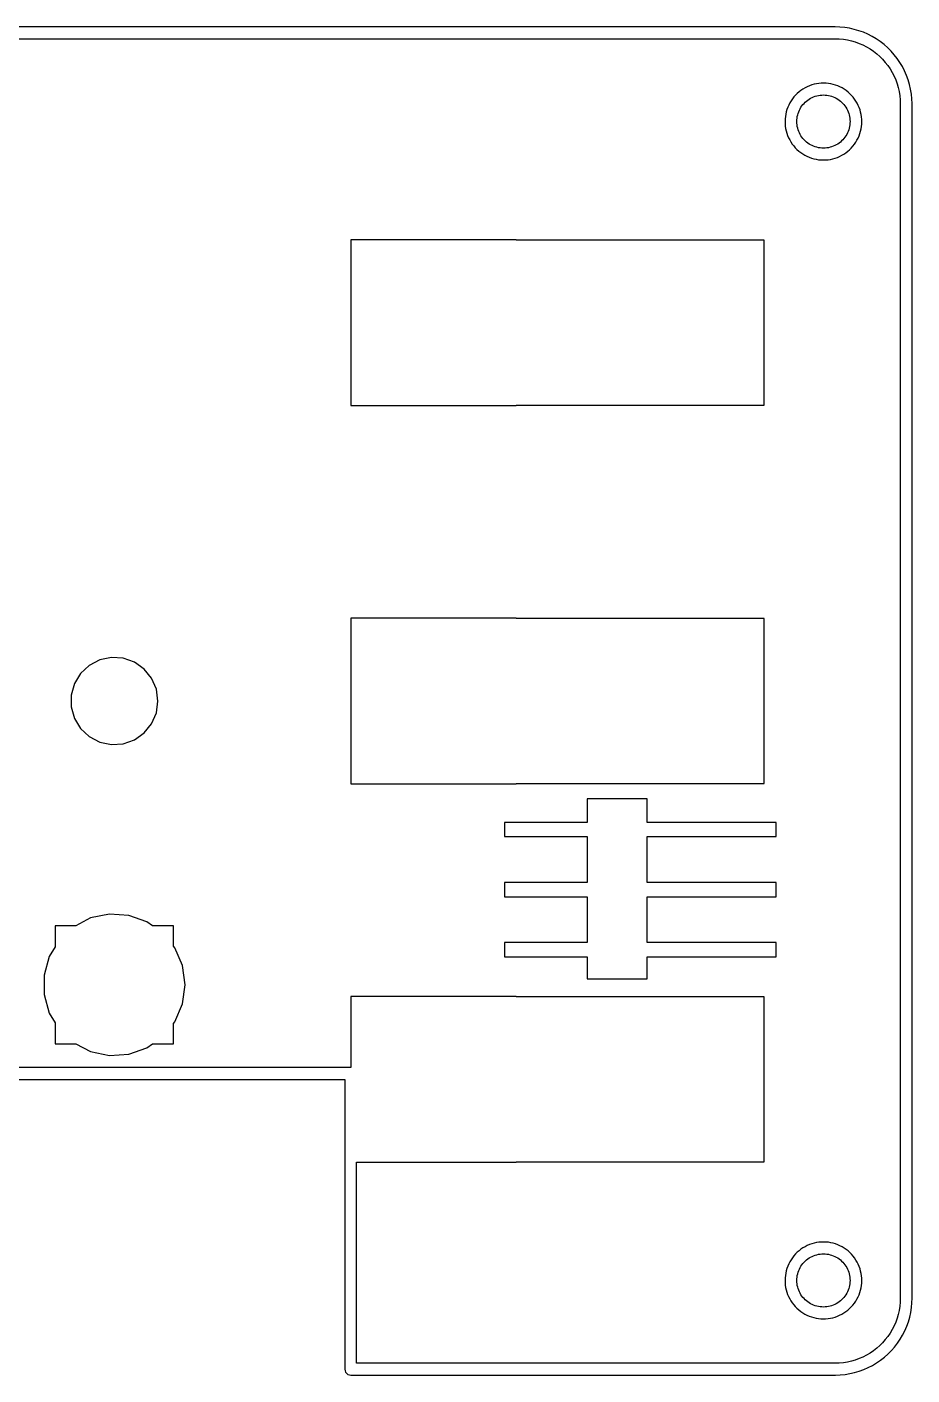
# Model space of a CAD drawing. Header units: metres. Extents: x -39.8 to 32.8, y -28.5 to 28.5.
# Drawn here: x -4.7 to 32.8, y -28.5 to 28.5 of the extents above; entities that cross this region are included whole.
import ezdxf

# ---------------------------------------------------------------- set-up
doc = ezdxf.new("R2010")
doc.units = ezdxf.units.M

msp = doc.modelspace()

# ---------------------------------------------------------------- linework, layer by layer
for p, q in [((29.5, 28.5), (-29.5079, 28.4999)), ((29.6962, 28.494), (29.5, 28.5)), ((-29.496, 28), (29.496, 28)), ((29.496, 28), (29.6727, 27.9944)), ((29.6727, 27.9944), (29.8447, 27.9782)), ((29.8995, 28.4752), (29.6962, 28.494)), ((29.8447, 27.9782), (30.0151, 27.9512)), ((30.1012, 28.4438), (29.8995, 28.4752)), ((30.0151, 27.9512), (30.1841, 27.9134)), ((30.3006, 28.3997), (30.1012, 28.4438)), ((30.4968, 28.3432), (30.3006, 28.3997)), ((30.6891, 28.2745), (30.4968, 28.3432)), ((30.8766, 28.1939), (30.6891, 28.2745)), ((31.0588, 28.1017), (30.8766, 28.1939)), ((31.2347, 27.9982), (31.0588, 28.1017)), ((31.4039, 27.8838), (31.2347, 27.9982)), ((30.1841, 27.9134), (30.3497, 27.8653)), ((30.3497, 27.8653), (30.5121, 27.8068)), ((30.5121, 27.8068), (30.6709, 27.7381)), ((30.6709, 27.7381), (30.8249, 27.6597)), ((30.8249, 27.6597), (30.9735, 27.5718)), ((30.9735, 27.5718), (31.1162, 27.4748)), ((31.1162, 27.4748), (31.2528, 27.3688)), ((31.2528, 27.3688), (31.3825, 27.2545)), ((31.5655, 27.7591), (31.4039, 27.8838)), ((31.719, 27.6244), (31.5655, 27.7591)), ((31.8637, 27.4804), (31.719, 27.6244)), ((31.9991, 27.3276), (31.8637, 27.4804)), ((31.3825, 27.2545), (31.5045, 27.1325)), ((31.5045, 27.1325), (31.6188, 27.0028)), ((31.6188, 27.0028), (31.7248, 26.8662)), ((31.7248, 26.8662), (31.8217, 26.7236)), ((32.1246, 27.1666), (31.9991, 27.3276)), ((32.2397, 26.998), (32.1246, 27.1666)), ((32.3441, 26.8225), (32.2397, 26.998)), ((32.4372, 26.6408), (32.3441, 26.8225)), ((31.8217, 26.7236), (31.9098, 26.5747)), ((31.9098, 26.5747), (31.9881, 26.421)), ((31.9881, 26.421), (32.0568, 26.2621)), ((32.0568, 26.2621), (32.1153, 26.0997)), ((32.5188, 26.4537), (32.4372, 26.6408)), ((32.5884, 26.2617), (32.5188, 26.4537)), ((32.6458, 26.0658), (32.5884, 26.2617)), ((27.8934, 25.6898), (27.8209, 25.618)), ((27.9703, 25.757), (27.8934, 25.6898)), ((28.0513, 25.8192), (27.9703, 25.757)), ((28.136, 25.8762), (28.0513, 25.8192)), ((28.2241, 25.9277), (28.136, 25.8762)), ((28.3152, 25.9736), (28.2241, 25.9277)), ((28.4091, 26.0137), (28.3152, 25.9736)), ((28.5053, 26.0478), (28.4091, 26.0137)), ((28.6035, 26.0758), (28.5053, 26.0478)), ((28.7032, 26.0975), (28.6035, 26.0758)), ((28.8041, 26.113), (28.7032, 26.0975)), ((28.9058, 26.1222), (28.8041, 26.113)), ((29.0079, 26.1249), (28.9058, 26.1222)), ((29.1099, 26.1212), (29.0079, 26.1249)), ((29.2115, 26.1111), (29.1099, 26.1212)), ((29.3121, 26.0946), (29.2115, 26.1111)), ((29.4117, 26.0719), (29.3121, 26.0946)), ((29.5096, 26.0429), (29.4117, 26.0719)), ((29.6055, 26.0079), (29.5096, 26.0429)), ((29.6989, 25.9669), (29.6055, 26.0079)), ((29.7896, 25.9201), (29.6989, 25.9669)), ((29.8773, 25.8677), (29.7896, 25.9201)), ((29.9614, 25.8099), (29.8773, 25.8677)), ((30.0418, 25.747), (29.9614, 25.8099)), ((30.118, 25.6791), (30.0418, 25.747)), ((30.1898, 25.6066), (30.118, 25.6791)), ((32.1153, 26.0997), (32.1634, 25.9341)), ((32.1634, 25.9341), (32.2012, 25.7651)), ((32.2012, 25.7651), (32.2282, 25.5947)), ((32.6908, 25.8667), (32.6458, 26.0658)), ((32.7233, 25.6651), (32.6908, 25.8667)), ((32.743, 25.4619), (32.7233, 25.6651)), ((27.4921, 25.1055), (27.4571, 25.0096)), ((27.5331, 25.1989), (27.4921, 25.1055)), ((27.5799, 25.2896), (27.5331, 25.1989)), ((27.6323, 25.3773), (27.5799, 25.2896)), ((27.6901, 25.4614), (27.6323, 25.3773)), ((27.753, 25.5418), (27.6901, 25.4614)), ((27.8209, 25.618), (27.753, 25.5418)), ((28.0142, 25.0418), (28.0503, 25.1028)), ((28.0503, 25.1028), (28.0899, 25.1612)), ((28.0899, 25.1612), (28.1332, 25.217)), ((28.1332, 25.217), (28.1801, 25.2701)), ((28.1801, 25.2701), (28.2299, 25.3199)), ((28.2299, 25.3199), (28.283, 25.3667)), ((28.283, 25.3667), (28.3388, 25.41)), ((28.3388, 25.41), (28.3972, 25.4497)), ((28.3972, 25.4497), (28.4582, 25.4858)), ((28.4582, 25.4858), (28.5209, 25.5177)), ((28.5209, 25.5177), (28.5859, 25.5459)), ((28.5859, 25.5459), (28.6525, 25.5698)), ((28.6525, 25.5698), (28.7202, 25.5895)), ((28.7202, 25.5895), (28.7893, 25.6049)), ((28.7893, 25.6049), (28.859, 25.616)), ((28.859, 25.616), (28.9293, 25.6227)), ((28.9293, 25.6227), (29, 25.6249)), ((29, 25.6249), (29.0707, 25.6227)), ((29.0707, 25.6227), (29.141, 25.616)), ((29.141, 25.616), (29.2108, 25.6049)), ((29.2108, 25.6049), (29.2797, 25.5896)), ((29.2797, 25.5896), (29.3476, 25.5698)), ((29.3476, 25.5698), (29.414, 25.5459)), ((29.414, 25.5459), (29.4791, 25.5177)), ((29.4791, 25.5177), (29.5418, 25.4858)), ((29.5418, 25.4858), (29.6028, 25.4497)), ((29.6028, 25.4497), (29.6612, 25.41)), ((29.6612, 25.41), (29.717, 25.3667)), ((29.717, 25.3667), (29.7701, 25.3199)), ((29.7701, 25.3199), (29.8199, 25.2701)), ((29.8199, 25.2701), (29.8667, 25.217)), ((29.8667, 25.217), (29.91, 25.1612)), ((29.91, 25.1612), (29.9497, 25.1028)), ((29.9497, 25.1028), (29.9858, 25.0418)), ((30.257, 25.5297), (30.1898, 25.6066)), ((30.3192, 25.4487), (30.257, 25.5297)), ((30.3762, 25.364), (30.3192, 25.4487)), ((30.4277, 25.2759), (30.3762, 25.364)), ((30.4736, 25.1848), (30.4277, 25.2759)), ((30.5137, 25.0908), (30.4736, 25.1848)), ((30.5478, 24.9947), (30.5137, 25.0908)), ((32.2282, 25.5947), (32.2444, 25.4227)), ((32.2444, 25.4227), (32.25, 25.246)), ((32.25, 25.246), (32.25, -25.246)), ((32.7499, 25.2579), (32.743, 25.4619)), ((32.75, -25.25), (32.7499, 25.2579)), ((27.3788, 24.6099), (27.3751, 24.5078)), ((27.3889, 24.7115), (27.3788, 24.6099)), ((27.4054, 24.8122), (27.3889, 24.7115)), ((27.4281, 24.9117), (27.4054, 24.8122)), ((27.4571, 25.0096), (27.4281, 24.9117)), ((27.8751, 24.5), (27.8773, 24.5707)), ((27.8773, 24.5707), (27.884, 24.641)), ((27.884, 24.641), (27.8951, 24.7108)), ((27.8951, 24.7108), (27.9104, 24.7796)), ((27.9104, 24.7796), (27.9302, 24.8477)), ((27.9302, 24.8477), (27.9541, 24.914)), ((27.9541, 24.914), (27.9823, 24.9791)), ((27.9823, 24.9791), (28.0142, 25.0418)), ((29.9858, 25.0418), (30.0177, 24.9791)), ((30.0177, 24.9791), (30.0459, 24.914)), ((30.0459, 24.914), (30.0698, 24.8476)), ((30.0698, 24.8476), (30.0896, 24.7797)), ((30.0896, 24.7797), (30.1049, 24.7108)), ((30.1049, 24.7108), (30.116, 24.641)), ((30.116, 24.641), (30.1227, 24.5707)), ((30.1227, 24.5707), (30.1249, 24.5)), ((30.5758, 24.8964), (30.5478, 24.9947)), ((30.5975, 24.7968), (30.5758, 24.8964)), ((30.613, 24.6959), (30.5975, 24.7968)), ((30.6222, 24.5942), (30.613, 24.6959)), ((30.6249, 24.4921), (30.6222, 24.5942)), ((27.3751, 24.5078), (27.3778, 24.4058)), ((27.3778, 24.4058), (27.3869, 24.3041)), ((27.3869, 24.3041), (27.4024, 24.2032)), ((27.4024, 24.2032), (27.4242, 24.1035)), ((27.4242, 24.1035), (27.4522, 24.0054)), ((27.4522, 24.0054), (27.4863, 23.9091)), ((27.8773, 24.4293), (27.8751, 24.5)), ((27.884, 24.359), (27.8773, 24.4293)), ((27.8951, 24.2892), (27.884, 24.359)), ((27.9104, 24.2203), (27.8951, 24.2892)), ((27.9302, 24.1524), (27.9104, 24.2203)), ((27.9541, 24.086), (27.9302, 24.1524)), ((27.9823, 24.0209), (27.9541, 24.086)), ((28.0142, 23.9582), (27.9823, 24.0209)), ((28.0503, 23.8972), (28.0142, 23.9582)), ((29.9858, 23.9582), (29.9497, 23.8972)), ((30.0177, 24.0209), (29.9858, 23.9582)), ((30.0459, 24.0859), (30.0177, 24.0209)), ((30.0698, 24.1525), (30.0459, 24.0859)), ((30.0895, 24.2202), (30.0698, 24.1525)), ((30.1049, 24.2893), (30.0895, 24.2202)), ((30.116, 24.359), (30.1049, 24.2893)), ((30.1227, 24.4293), (30.116, 24.359)), ((30.1249, 24.5), (30.1227, 24.4293)), ((30.5079, 23.8945), (30.5429, 23.9904)), ((30.5429, 23.9904), (30.5719, 24.0883)), ((30.5719, 24.0883), (30.5946, 24.1878)), ((30.5946, 24.1878), (30.6111, 24.2885)), ((30.6111, 24.2885), (30.6212, 24.3901)), ((30.6212, 24.3901), (30.6249, 24.4921)), ((27.4863, 23.9091), (27.5264, 23.8153)), ((27.5264, 23.8153), (27.5723, 23.7241)), ((27.5723, 23.7241), (27.6238, 23.636)), ((27.6238, 23.636), (27.6808, 23.5513)), ((27.6808, 23.5513), (27.743, 23.4703)), ((27.743, 23.4703), (27.8102, 23.3934)), ((27.8102, 23.3934), (27.882, 23.3209)), ((28.0899, 23.8388), (28.0503, 23.8972)), ((28.1332, 23.783), (28.0899, 23.8388)), ((28.1801, 23.7299), (28.1332, 23.783)), ((28.2299, 23.6801), (28.1801, 23.7299)), ((28.283, 23.6332), (28.2299, 23.6801)), ((28.3388, 23.5899), (28.283, 23.6332)), ((28.3972, 23.5503), (28.3388, 23.5899)), ((28.4582, 23.5142), (28.3972, 23.5503)), ((28.5209, 23.4823), (28.4582, 23.5142)), ((28.586, 23.4541), (28.5209, 23.4823)), ((28.6524, 23.4302), (28.586, 23.4541)), ((28.7203, 23.4104), (28.6524, 23.4302)), ((28.7892, 23.3951), (28.7203, 23.4104)), ((28.859, 23.384), (28.7892, 23.3951)), ((28.9293, 23.3773), (28.859, 23.384)), ((29, 23.3751), (28.9293, 23.3773)), ((29.0707, 23.3773), (29, 23.3751)), ((29.141, 23.384), (29.0707, 23.3773)), ((29.2108, 23.3951), (29.141, 23.384)), ((29.2796, 23.4104), (29.2108, 23.3951)), ((29.3477, 23.4302), (29.2796, 23.4104)), ((29.414, 23.4541), (29.3477, 23.4302)), ((29.4791, 23.4823), (29.414, 23.4541)), ((29.5418, 23.5142), (29.4791, 23.4823)), ((29.6028, 23.5503), (29.5418, 23.5142)), ((29.6612, 23.5899), (29.6028, 23.5503)), ((29.717, 23.6332), (29.6612, 23.5899)), ((29.7701, 23.6801), (29.717, 23.6332)), ((29.8199, 23.7299), (29.7701, 23.6801)), ((29.8667, 23.783), (29.8199, 23.7299)), ((29.91, 23.8388), (29.8667, 23.783)), ((29.9497, 23.8972), (29.91, 23.8388)), ((30.1066, 23.3102), (30.1791, 23.382)), ((30.1791, 23.382), (30.247, 23.4582)), ((30.247, 23.4582), (30.3099, 23.5385)), ((30.3099, 23.5385), (30.3677, 23.6227)), ((30.3677, 23.6227), (30.4201, 23.7104)), ((30.4201, 23.7104), (30.4669, 23.8011)), ((30.4669, 23.8011), (30.5079, 23.8945)), ((27.882, 23.3209), (27.9582, 23.253)), ((27.9582, 23.253), (28.0385, 23.1901)), ((28.0385, 23.1901), (28.1227, 23.1323)), ((28.1227, 23.1323), (28.2104, 23.0799)), ((28.2104, 23.0799), (28.3011, 23.0331)), ((28.3011, 23.0331), (28.3945, 22.9921)), ((28.3945, 22.9921), (28.4904, 22.9571)), ((28.4904, 22.9571), (28.5883, 22.9281)), ((28.5883, 22.9281), (28.6878, 22.9054)), ((28.6878, 22.9054), (28.7885, 22.8889)), ((28.7885, 22.8889), (28.8901, 22.8788)), ((28.8901, 22.8788), (29.0078, 22.8751)), ((29.0078, 22.8751), (29.0941, 22.8778)), ((29.0941, 22.8778), (29.1959, 22.8869)), ((29.1959, 22.8869), (29.2968, 22.9024)), ((29.2968, 22.9024), (29.3965, 22.9242)), ((29.3965, 22.9242), (29.4946, 22.9522)), ((29.4946, 22.9522), (29.5909, 22.9863)), ((29.5909, 22.9863), (29.6847, 23.0264)), ((29.6847, 23.0264), (29.7759, 23.0723)), ((29.7759, 23.0723), (29.864, 23.1238)), ((29.864, 23.1238), (29.9487, 23.1808)), ((29.9487, 23.1808), (30.0297, 23.243)), ((30.0297, 23.243), (30.1066, 23.3102)), ((16, 19.5), (9, 19.5)), ((9, 19.5), (9, 12.5)), ((16, 19.4918), (16, 19.5)), ((26.5, 19.4918), (16, 19.4918)), ((26.5, 12.5081), (26.5, 19.4918)), ((9, 12.5), (16, 12.5)), ((16, 12.5081), (26.5, 12.5081)), ((16, 12.5), (16, 12.5081)), ((16, 3.5), (9, 3.5)), ((9, 3.5), (9, -3.5)), ((16, 3.49184), (16, 3.5)), ((26.5, 3.49184), (16, 3.49184)), ((26.5, -3.49184), (26.5, 3.49184)), ((-1.61784, 1.73846), (-2.06396, 1.50731)), ((-1.1259, 1.8407), (-1.61784, 1.73846)), ((-0.62462, 1.8064), (-1.1259, 1.8407)), ((-0.15117, 1.63814), (-0.62462, 1.8064)), ((-2.43118, 1.16435), (-2.69225, 0.73505)), ((-2.06396, 1.50731), (-2.43118, 1.16435)), ((0.25931, 1.34839), (-0.15117, 1.63814)), ((0.5764, 0.95862), (0.25931, 1.34839)), ((-2.69225, 0.73505), (-2.8278, 0.25122)), ((0.77658, 0.49777), (0.5764, 0.95862)), ((-2.8278, 0.25122), (-2.8278, -0.25122)), ((0.84499, 0), (0.77658, 0.49777)), ((0.77658, -0.49777), (0.84499, 0)), ((-2.8278, -0.25122), (-2.69225, -0.73505)), ((0.5764, -0.95862), (0.77658, -0.49777)), ((-2.69225, -0.73505), (-2.43118, -1.16435)), ((0.25931, -1.34839), (0.5764, -0.95862)), ((-2.43118, -1.16435), (-2.06396, -1.50731)), ((-2.06396, -1.50731), (-1.61784, -1.73846)), ((-0.62462, -1.8064), (-0.15117, -1.63814)), ((-0.15117, -1.63814), (0.25931, -1.34839)), ((-1.61784, -1.73846), (-1.1259, -1.8407)), ((-1.1259, -1.8407), (-0.62462, -1.8064)), ((9, -3.5), (16, -3.5)), ((16, -3.49184), (26.5, -3.49184)), ((16, -3.5), (16, -3.49184)), ((21.54, -4.12999), (19, -4.12999)), ((19, -4.12999), (19, -5.13499)), ((21.54, -5.13499), (21.54, -4.12999)), ((19, -5.13499), (15.5, -5.13499)), ((15.5, -5.13499), (15.5, -5.735)), ((27, -5.13499), (21.54, -5.13499)), ((27, -5.735), (27, -5.13499)), ((15.5, -5.735), (19, -5.735)), ((19, -5.735), (19, -7.67499)), ((21.54, -7.67499), (21.54, -5.735)), ((21.54, -5.735), (27, -5.735)), ((19, -7.67499), (15.5, -7.67499)), ((15.5, -7.67499), (15.5, -8.27499)), ((27, -7.67499), (21.54, -7.67499)), ((27, -8.27499), (27, -7.67499)), ((15.5, -8.27499), (19, -8.27499)), ((19, -8.27499), (19, -10.215)), ((21.54, -10.215), (21.54, -8.27499)), ((21.54, -8.27499), (27, -8.27499)), ((-1.20473, -9.00699), (-2.00464, -9.1732)), ((-0.38962, -9.06274), (-1.20473, -9.00699)), ((0.38019, -9.33633), (-0.38962, -9.06274)), ((-2.6353, -9.5), (-3.5, -9.5)), ((-3.5, -9.5), (-3.5, -10.391)), ((-2.00464, -9.1732), (-2.6353, -9.5)), ((0.61204, -9.5), (0.38019, -9.33633)), ((1.5, -9.5), (0.61204, -9.5)), ((1.5, -10.3635), (1.5, -9.5)), ((19, -10.215), (15.5, -10.215)), ((15.5, -10.215), (15.5, -10.815)), ((27, -10.215), (21.54, -10.215)), ((27, -10.815), (27, -10.215)), ((-3.75163, -10.8048), (-3.97205, -11.5915)), ((-3.5, -10.391), (-3.75163, -10.8048)), ((1.56325, -10.4412), (1.5, -10.3635)), ((1.88875, -11.1906), (1.56325, -10.4412)), ((15.5, -10.815), (19, -10.815)), ((19, -10.815), (19, -11.75)), ((21.54, -10.815), (27, -10.815)), ((21.54, -11.75), (21.54, -10.815)), ((2, -12), (1.88875, -11.1906)), ((-3.97205, -11.5915), (-3.97205, -12.4085)), ((19, -11.75), (21.54, -11.75)), ((-3.97205, -12.4085), (-3.75163, -13.1952)), ((1.88875, -12.8094), (2, -12)), ((16, -12.5), (9, -12.5)), ((9, -12.5), (9, -15.5)), ((16, -12.5081), (16, -12.5)), ((26.5, -12.5081), (16, -12.5081)), ((26.5, -19.4918), (26.5, -12.5081)), ((1.56325, -13.5587), (1.88875, -12.8094)), ((-3.75163, -13.1952), (-3.5, -13.609)), ((-3.5, -13.609), (-3.5, -14.5)), ((1.5, -13.6365), (1.56325, -13.5587)), ((1.5, -14.5), (1.5, -13.6365)), ((-3.5, -14.5), (-2.63527, -14.5)), ((-2.63527, -14.5), (-2.00464, -14.8268)), ((-0.38962, -14.9372), (0.38019, -14.6637)), ((0.38019, -14.6637), (0.61203, -14.5)), ((0.61203, -14.5), (1.5, -14.5)), ((-2.00464, -14.8268), (-1.20473, -14.993)), ((-1.20473, -14.993), (-0.38962, -14.9372)), ((9, -15.5), (-20, -15.5)), ((-19.75, -16), (8.75, -16)), ((8.75, -16), (8.75, -28.25)), ((9.25, -28), (9.25, -19.5)), ((9.25, -19.5), (16, -19.5)), ((16, -19.5), (16, -19.4918)), ((16, -19.4918), (26.5, -19.4918)), ((27.8934, -23.3102), (27.8209, -23.382)), ((27.9703, -23.243), (27.8934, -23.3102)), ((28.0513, -23.1808), (27.9703, -23.243)), ((28.136, -23.1238), (28.0513, -23.1808)), ((28.2241, -23.0723), (28.136, -23.1238)), ((28.3153, -23.0264), (28.2241, -23.0723)), ((28.4091, -22.9863), (28.3153, -23.0264)), ((28.5054, -22.9522), (28.4091, -22.9863)), ((28.6035, -22.9242), (28.5054, -22.9522)), ((28.7032, -22.9024), (28.6035, -22.9242)), ((28.8041, -22.8869), (28.7032, -22.9024)), ((28.9058, -22.8778), (28.8041, -22.8869)), ((29.0078, -22.8751), (28.9058, -22.8778)), ((29.1099, -22.8788), (29.0078, -22.8751)), ((29.2115, -22.8889), (29.1099, -22.8788)), ((29.3122, -22.9054), (29.2115, -22.8889)), ((29.4117, -22.9281), (29.3122, -22.9054)), ((29.5096, -22.9571), (29.4117, -22.9281)), ((29.6055, -22.9921), (29.5096, -22.9571)), ((29.6989, -23.0331), (29.6055, -22.9921)), ((29.7896, -23.0799), (29.6989, -23.0331)), ((29.8773, -23.1323), (29.7896, -23.0799)), ((29.9614, -23.1901), (29.8773, -23.1323)), ((30.0418, -23.253), (29.9614, -23.1901)), ((30.118, -23.3209), (30.0418, -23.253)), ((30.1898, -23.3934), (30.118, -23.3209)), ((27.4921, -23.8945), (27.4571, -23.9904)), ((27.5331, -23.8011), (27.4921, -23.8945)), ((27.5799, -23.7104), (27.5331, -23.8011)), ((27.6323, -23.6227), (27.5799, -23.7104)), ((27.6901, -23.5385), (27.6323, -23.6227)), ((27.753, -23.4582), (27.6901, -23.5385)), ((27.8209, -23.382), (27.753, -23.4582)), ((28.0142, -23.9582), (28.0503, -23.8972)), ((28.0503, -23.8972), (28.0899, -23.8388)), ((28.0899, -23.8388), (28.1332, -23.783)), ((28.1332, -23.783), (28.1801, -23.7299)), ((28.1801, -23.7299), (28.2299, -23.6801)), ((28.2299, -23.6801), (28.283, -23.6332)), ((28.283, -23.6332), (28.3388, -23.5899)), ((28.3388, -23.5899), (28.3972, -23.5503)), ((28.3972, -23.5503), (28.4582, -23.5142)), ((28.4582, -23.5142), (28.5209, -23.4823)), ((28.5209, -23.4823), (28.586, -23.4541)), ((28.586, -23.4541), (28.6524, -23.4302)), ((28.6524, -23.4302), (28.7203, -23.4104)), ((28.7203, -23.4104), (28.7892, -23.3951)), ((28.7892, -23.3951), (28.859, -23.384)), ((28.859, -23.384), (28.9293, -23.3773)), ((28.9293, -23.3773), (29, -23.3751)), ((29, -23.3751), (29.0707, -23.3773)), ((29.0707, -23.3773), (29.141, -23.384)), ((29.141, -23.384), (29.2108, -23.3951)), ((29.2108, -23.3951), (29.2796, -23.4104)), ((29.2796, -23.4104), (29.3477, -23.4302)), ((29.3477, -23.4302), (29.414, -23.4541)), ((29.414, -23.4541), (29.4791, -23.4823)), ((29.4791, -23.4823), (29.5418, -23.5142)), ((29.5418, -23.5142), (29.6028, -23.5503)), ((29.6028, -23.5503), (29.6612, -23.5899)), ((29.6612, -23.5899), (29.717, -23.6332)), ((29.717, -23.6332), (29.7701, -23.6801)), ((29.7701, -23.6801), (29.8199, -23.7299)), ((29.8199, -23.7299), (29.8667, -23.783)), ((29.8667, -23.783), (29.91, -23.8388)), ((29.91, -23.8388), (29.9497, -23.8972)), ((29.9497, -23.8972), (29.9858, -23.9582)), ((30.257, -23.4703), (30.1898, -23.3934)), ((30.3192, -23.5513), (30.257, -23.4703)), ((30.3762, -23.636), (30.3192, -23.5513)), ((30.4277, -23.7241), (30.3762, -23.636)), ((30.4736, -23.8152), (30.4277, -23.7241)), ((30.5137, -23.9091), (30.4736, -23.8152)), ((30.5478, -24.0053), (30.5137, -23.9091)), ((27.3788, -24.3901), (27.3751, -24.4922)), ((27.3751, -24.4922), (27.3778, -24.5941)), ((27.3889, -24.2885), (27.3788, -24.3901)), ((27.4054, -24.1878), (27.3889, -24.2885)), ((27.4281, -24.0883), (27.4054, -24.1878)), ((27.4571, -23.9904), (27.4281, -24.0883)), ((27.8751, -24.5), (27.8773, -24.4293)), ((27.8773, -24.5707), (27.8751, -24.5)), ((27.8773, -24.4293), (27.884, -24.359)), ((27.884, -24.359), (27.8951, -24.2892)), ((27.8951, -24.2892), (27.9104, -24.2203)), ((27.9104, -24.2203), (27.9302, -24.1524)), ((27.9302, -24.1524), (27.9541, -24.086)), ((27.9541, -24.086), (27.9823, -24.0209)), ((27.9823, -24.0209), (28.0142, -23.9582)), ((29.9858, -23.9582), (30.0177, -24.0209)), ((30.0177, -24.0209), (30.0459, -24.0859)), ((30.0459, -24.0859), (30.0698, -24.1525)), ((30.0698, -24.1525), (30.0895, -24.2202)), ((30.0895, -24.2202), (30.1049, -24.2893)), ((30.1049, -24.2893), (30.116, -24.359)), ((30.116, -24.359), (30.1227, -24.4293)), ((30.1227, -24.4293), (30.1249, -24.5)), ((30.1249, -24.5), (30.1227, -24.5707)), ((30.5758, -24.1035), (30.5478, -24.0053)), ((30.5975, -24.2032), (30.5758, -24.1035)), ((30.613, -24.3041), (30.5975, -24.2032)), ((30.6222, -24.4058), (30.613, -24.3041)), ((30.6212, -24.6099), (30.6249, -24.5079)), ((30.6249, -24.5079), (30.6222, -24.4058)), ((27.3778, -24.5941), (27.3869, -24.6959)), ((27.3869, -24.6959), (27.4024, -24.7968)), ((27.4024, -24.7968), (27.4242, -24.8965)), ((27.4242, -24.8965), (27.4522, -24.9946)), ((27.4522, -24.9946), (27.4863, -25.0909)), ((27.884, -24.641), (27.8773, -24.5707)), ((27.8951, -24.7108), (27.884, -24.641)), ((27.9104, -24.7796), (27.8951, -24.7108)), ((27.9302, -24.8477), (27.9104, -24.7796)), ((27.9541, -24.914), (27.9302, -24.8477)), ((27.9823, -24.9791), (27.9541, -24.914)), ((28.0142, -25.0418), (27.9823, -24.9791)), ((28.0503, -25.1028), (28.0142, -25.0418)), ((29.9858, -25.0418), (29.9497, -25.1028)), ((30.0177, -24.9791), (29.9858, -25.0418)), ((30.0459, -24.914), (30.0177, -24.9791)), ((30.0698, -24.8476), (30.0459, -24.914)), ((30.0896, -24.7797), (30.0698, -24.8476)), ((30.1049, -24.7108), (30.0896, -24.7797)), ((30.116, -24.641), (30.1049, -24.7108)), ((30.1227, -24.5707), (30.116, -24.641)), ((30.5079, -25.1055), (30.5429, -25.0096)), ((30.5429, -25.0096), (30.5719, -24.9117)), ((30.5719, -24.9117), (30.5946, -24.8121)), ((30.5946, -24.8121), (30.6111, -24.7115)), ((30.6111, -24.7115), (30.6212, -24.6099)), ((27.4863, -25.0909), (27.5264, -25.1847)), ((27.5264, -25.1847), (27.5723, -25.2759)), ((27.5723, -25.2759), (27.6238, -25.364)), ((27.6238, -25.364), (27.6808, -25.4487)), ((27.6808, -25.4487), (27.743, -25.5297)), ((27.743, -25.5297), (27.8102, -25.6066)), ((27.8102, -25.6066), (27.882, -25.6791)), ((28.0899, -25.1612), (28.0503, -25.1028)), ((28.1332, -25.217), (28.0899, -25.1612)), ((28.1801, -25.2701), (28.1332, -25.217)), ((28.2299, -25.3199), (28.1801, -25.2701)), ((28.283, -25.3667), (28.2299, -25.3199)), ((28.3388, -25.41), (28.283, -25.3667)), ((28.3972, -25.4497), (28.3388, -25.41)), ((28.4582, -25.4858), (28.3972, -25.4497)), ((28.5209, -25.5177), (28.4582, -25.4858)), ((28.5859, -25.5459), (28.5209, -25.5177)), ((28.6525, -25.5698), (28.5859, -25.5459)), ((28.7202, -25.5895), (28.6525, -25.5698)), ((28.7893, -25.6049), (28.7202, -25.5895)), ((28.859, -25.616), (28.7893, -25.6049)), ((28.9293, -25.6227), (28.859, -25.616)), ((29, -25.6249), (28.9293, -25.6227)), ((29.0707, -25.6227), (29, -25.6249)), ((29.141, -25.616), (29.0707, -25.6227)), ((29.2108, -25.6049), (29.141, -25.616)), ((29.2797, -25.5896), (29.2108, -25.6049)), ((29.3476, -25.5698), (29.2797, -25.5896)), ((29.414, -25.5459), (29.3476, -25.5698)), ((29.4791, -25.5177), (29.414, -25.5459)), ((29.5418, -25.4858), (29.4791, -25.5177)), ((29.6028, -25.4497), (29.5418, -25.4858)), ((29.6612, -25.41), (29.6028, -25.4497)), ((29.717, -25.3667), (29.6612, -25.41)), ((29.7701, -25.3199), (29.717, -25.3667)), ((29.8199, -25.2701), (29.7701, -25.3199)), ((29.8667, -25.217), (29.8199, -25.2701)), ((29.91, -25.1612), (29.8667, -25.217)), ((29.9497, -25.1028), (29.91, -25.1612)), ((30.1066, -25.6898), (30.1791, -25.618)), ((30.1791, -25.618), (30.247, -25.5418)), ((30.247, -25.5418), (30.3099, -25.4614)), ((30.3099, -25.4614), (30.3677, -25.3773)), ((30.3677, -25.3773), (30.4201, -25.2896)), ((30.4201, -25.2896), (30.4669, -25.1989)), ((30.4669, -25.1989), (30.5079, -25.1055)), ((32.2282, -25.5947), (32.2012, -25.7651)), ((32.2444, -25.4227), (32.2282, -25.5947)), ((32.25, -25.246), (32.2444, -25.4227)), ((32.6938, -25.8512), (32.7252, -25.6495)), ((32.7252, -25.6495), (32.744, -25.4462)), ((32.744, -25.4462), (32.75, -25.25)), ((27.882, -25.6791), (27.9582, -25.747)), ((27.9582, -25.747), (28.0385, -25.8099)), ((28.0385, -25.8099), (28.1227, -25.8677)), ((28.1227, -25.8677), (28.2104, -25.9201)), ((28.2104, -25.9201), (28.3011, -25.9669)), ((28.3011, -25.9669), (28.3945, -26.0079)), ((28.3945, -26.0079), (28.4904, -26.0429)), ((28.4904, -26.0429), (28.5883, -26.0719)), ((28.5883, -26.0719), (28.6878, -26.0946)), ((28.6878, -26.0946), (28.7885, -26.1111)), ((28.7885, -26.1111), (28.8901, -26.1212)), ((28.8901, -26.1212), (29.0079, -26.1249)), ((29.0079, -26.1249), (29.0942, -26.1222)), ((29.0942, -26.1222), (29.1959, -26.113)), ((29.1959, -26.113), (29.2968, -26.0975)), ((29.2968, -26.0975), (29.3964, -26.0758)), ((29.3964, -26.0758), (29.4947, -26.0478)), ((29.4947, -26.0478), (29.5908, -26.0137)), ((29.5908, -26.0137), (29.6848, -25.9736)), ((29.6848, -25.9736), (29.7759, -25.9277)), ((29.7759, -25.9277), (29.864, -25.8762)), ((29.864, -25.8762), (29.9487, -25.8192)), ((29.9487, -25.8192), (30.0297, -25.757)), ((30.0297, -25.757), (30.1066, -25.6898)), ((32.1153, -26.0997), (32.0568, -26.2621)), ((32.1634, -25.9341), (32.1153, -26.0997)), ((32.2012, -25.7651), (32.1634, -25.9341)), ((32.5932, -26.2468), (32.6497, -26.0506)), ((32.6497, -26.0506), (32.6938, -25.8512)), ((31.8217, -26.7236), (31.7248, -26.8662)), ((31.9098, -26.5747), (31.8217, -26.7236)), ((31.9881, -26.421), (31.9098, -26.5747)), ((32.0568, -26.2621), (31.9881, -26.421)), ((32.3517, -26.8087), (32.4439, -26.6266)), ((32.4439, -26.6266), (32.5245, -26.4391)), ((32.5245, -26.4391), (32.5932, -26.2468)), ((31.3825, -27.2545), (31.2528, -27.3688)), ((31.5045, -27.1325), (31.3825, -27.2545)), ((31.6188, -27.0028), (31.5045, -27.1325)), ((31.7248, -26.8662), (31.6188, -27.0028)), ((31.8744, -27.469), (32.0091, -27.3155)), ((32.0091, -27.3155), (32.1338, -27.1539)), ((32.1338, -27.1539), (32.2482, -26.9847)), ((32.2482, -26.9847), (32.3517, -26.8087)), ((30.1841, -27.9134), (30.0151, -27.9512)), ((30.3497, -27.8653), (30.1841, -27.9134)), ((30.5121, -27.8068), (30.3497, -27.8653)), ((30.6709, -27.7381), (30.5121, -27.8068)), ((30.8249, -27.6597), (30.6709, -27.7381)), ((30.9735, -27.5718), (30.8249, -27.6597)), ((31.1162, -27.4748), (30.9735, -27.5718)), ((31.2528, -27.3688), (31.1162, -27.4748)), ((31.248, -27.9897), (31.4166, -27.8746)), ((31.4166, -27.8746), (31.5776, -27.7491)), ((31.5776, -27.7491), (31.7304, -27.6137)), ((31.7304, -27.6137), (31.8744, -27.469)), ((8.75, -28.25), (8.75928, -28.3174)), ((8.75928, -28.3174), (8.78639, -28.3799)), ((8.78639, -28.3799), (8.82936, -28.4327)), ((8.82936, -28.4327), (8.88498, -28.472)), ((8.88498, -28.472), (8.94914, -28.4948)), ((8.94914, -28.4948), (9, -28.5)), ((9, -28.5), (29.5079, -28.4999)), ((29.496, -28), (9.25, -28)), ((29.6727, -27.9944), (29.496, -28)), ((29.5079, -28.4999), (29.7119, -28.493)), ((29.8447, -27.9782), (29.6727, -27.9944)), ((29.7119, -28.493), (29.9151, -28.4733)), ((30.0151, -27.9512), (29.8447, -27.9782)), ((29.9151, -28.4733), (30.1167, -28.4408)), ((30.1167, -28.4408), (30.3158, -28.3958)), ((30.3158, -28.3958), (30.5117, -28.3384)), ((30.5117, -28.3384), (30.7037, -28.2688)), ((30.7037, -28.2688), (30.8908, -28.1872)), ((30.8908, -28.1872), (31.0725, -28.0941)), ((31.0725, -28.0941), (31.248, -27.9897))]:
    msp.add_line(p, q)

doc.saveas('drawing.dxf')
